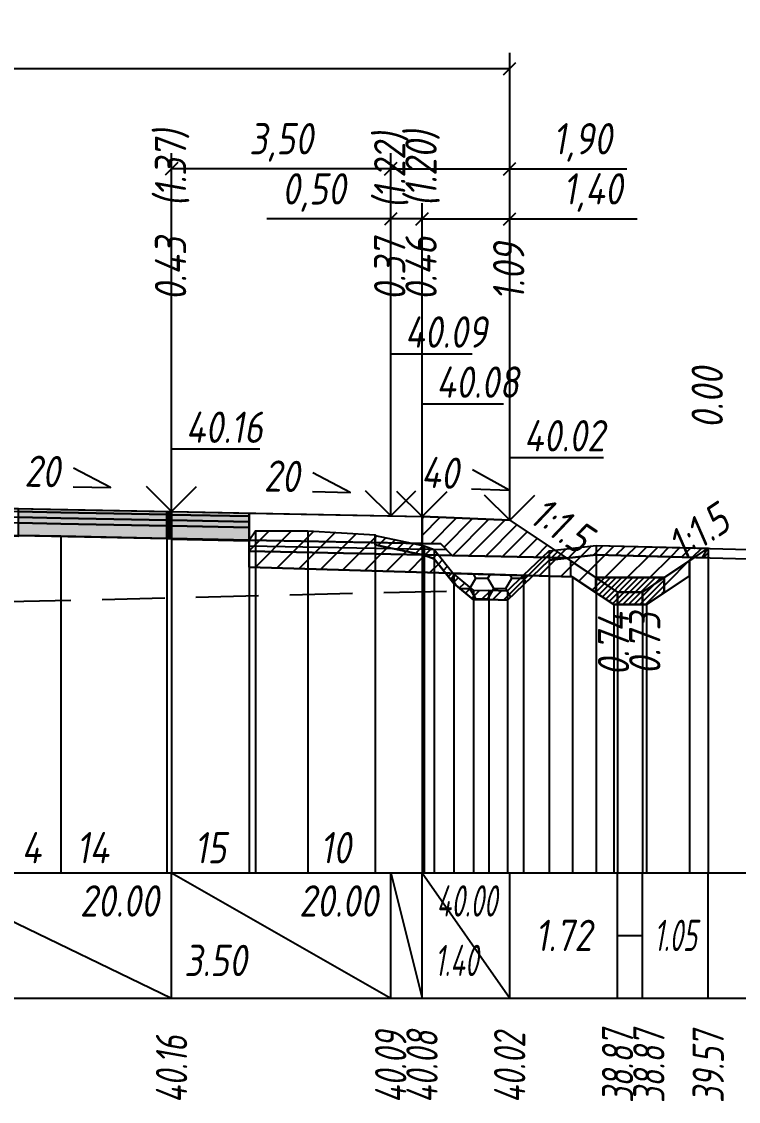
# Model space of a CAD drawing. Extents: x -717 to 1451, y -133302 to 233.
# Drawn here: x 173.7 to 231, y -89622.3 to -89536.1 of the extents above; entities that cross this region are included whole.
import ezdxf
from ezdxf.enums import TextEntityAlignment as Align

# ---------------------------------------------------------------- set-up
doc = ezdxf.new("R2010")
doc.units = 0
doc.linetypes.add('штриховая', pattern=[0.75, 0.5, -0.25])
for name, color, linetype in [('Интерполированный поперечник', 2, 'Continuous'), ('Код_514', 1, 'Continuous'), ('Контур_0', 7, 'Continuous'), ('Контур_2521', 7, 'Continuous'), ('Контур_2564', 7, 'Continuous'), ('Контур_2660', 7, 'Continuous'), ('Контур_2665', 7, 'Continuous'), ('Контур_400', 7, 'Continuous'), ('Контур_508', 7, 'Continuous'), ('Контур_512', 7, 'Continuous'), ('Контур_513', 7, 'Continuous'), ('Контур_818', 7, 'Continuous'), ('Красный поперечник', 1, 'Continuous'), ('Объём_2501', 7, 'Continuous'), ('Объём_2564', 7, 'Continuous'), ('Объём_2650', 7, 'Continuous'), ('Объём_2660', 7, 'Continuous'), ('Объём_2661', 7, 'Continuous'), ('Объём_2662', 7, 'Continuous'), ('Объём_2663', 7, 'Continuous'), ('Объём_2664', 7, 'Continuous'), ('Объём_2665', 7, 'Continuous'), ('Объём_2666', 7, 'Continuous'), ('Объём_2667', 7, 'Continuous'), ('Объём_2668', 7, 'Continuous'), ('Объём_2669', 7, 'Continuous'), ('Объём_2675', 7, 'Continuous'), ('Объём_2753', 7, 'Continuous'), ('Откосы', 7, 'Continuous'), ('Отметки покрытия', 7, 'Continuous'), ('Рабочие отметки', 7, 'Continuous'), ('Рабочие отметки доп.', 7, 'Continuous'), ('Слои выравнивания', 7, 'Continuous'), ('Таблица', 7, 'Continuous'), ('Уклоны проезжей части', 7, 'Continuous'), ('Черный поперечник', 3, 'Continuous')]:
    doc.layers.add(name, color=color, linetype=linetype)
for name, color, linetype, true_color in [('Контур_2540', 2, 'Continuous', 0xffff00), ('Контур_2560', 2, 'Continuous', 0xffff00), ('Контур_2561', 7, 'Continuous', 0xff8040), ('Контур_2562', 3, 'Continuous', 0x00ff00), ('Контур_2563', 7, 'Continuous', 0xff8000), ('Контур_2570', 7, 'Continuous', 0x80ff00), ('Контур_2583', 3, 'Continuous', 0x00ff00), ('Контур_2584', 3, 'Continuous', 0x00ff00), ('Контур_2725', 7, 'Continuous', 0x323232), ('Контур_2736', 4, 'Continuous', 0x00ffff), ('Контур_2737', 4, 'Continuous', 0x00ffff), ('Контур_2738', 4, 'Continuous', 0x00ffff), ('Контур_2739', 4, 'Continuous', 0x00ffff), ('Контур_2741', 4, 'Continuous', 0x00ffff), ('Контур_2742', 4, 'Continuous', 0x00ffff), ('Контур_2743', 4, 'Continuous', 0x00ffff), ('Контур_2744', 7, 'Continuous', 0xa4ffff), ('Контур_2745', 7, 'Continuous', 0xa4ffff), ('Контур_2747', 4, 'Continuous', 0x00ffff), ('Контур_2748', 4, 'Continuous', 0x00ffff), ('Контур_2749', 4, 'Continuous', 0x00ffff), ('Контур_2750', 4, 'Continuous', 0x00ffff), ('Контур_2751', 4, 'Continuous', 0x00ffff), ('Контур_2752', 4, 'Continuous', 0x00ffff), ('Контур_2760', 7, 'Continuous', 0x323232), ('Контур_2761', 7, 'Continuous', 0x323232), ('Контур_2762', 7, 'Continuous', 0x323232), ('Контур_2763', 7, 'Continuous', 0x323232), ('Контур_2764', 7, 'Continuous', 0x323232), ('Контур_402', 7, 'Continuous', 0xff6464), ('Контур_703', 4, 'Continuous', 0x00ffff), ('Контур_705', 4, 'Continuous', 0x00ffff), ('Контур_707', 4, 'Continuous', 0x00ffff), ('Контур_720', 131, 'Continuous', 0xaaffff), ('Объём_2500', 7, 'Continuous', 0xc0c0c0), ('Объём_2520', 7, 'Continuous', 0x80ffff), ('Объём_2540', 2, 'Continuous', 0xffff00), ('Объём_2560', 2, 'Continuous', 0xffff00), ('Объём_2561', 7, 'Continuous', 0xff8040), ('Объём_2562', 3, 'Continuous', 0x00ff00), ('Объём_2563', 7, 'Continuous', 0xff8000), ('Объём_2570', 7, 'Continuous', 0x80ff00), ('Объём_2583', 3, 'Continuous', 0x00ff00), ('Объём_2584', 3, 'Continuous', 0x00ff00), ('Объём_2593', 3, 'Continuous', 0x00ff00), ('Объём_2597', 3, 'Continuous', 0x00ff00), ('Объём_2600', 7, 'Continuous', 0x808000), ('Объём_2620', 2, 'Continuous', 0xffff00), ('Объём_2746', 2, 'Continuous', 0xffff00)]:
    doc.layers.add(name, color=color, linetype=linetype, true_color=true_color)
doc.styles.get("Standard").update_dxf_attribs({"font": 'txt', "height": 2.5})
doc.styles.add('М', font='romand.shx', dxfattribs={"width": 0.8, "oblique": 10, "height": 2.5})
doc.dimstyles.new('ISO-25', dxfattribs={"dimtxt": 2.5, "dimasz": 2.5, "dimexe": 1.25, "dimexo": 0.625, "dimtad": 1, "dimtxsty": 'Standard', "dimcen": 2.5, "dimadec": 0, "dimazin": 0, "dimtfac": 1, "dimtmove": 0, "dimatfit": 3, "dimfxl": 1, "dimarcsym": 0})

# ---------------------------------------------------------------- blocks, each defined once
blk = doc.blocks.new('_Oblique')
at = {"color": 0, "linetype": 'ByBlock', "lineweight": -2}
blk.add_line((-0.5, -0.5), (0.5, 0.5), dxfattribs=at)
blk = doc.blocks.new('*D1755')
at = {"color": 0, "lineweight": -2, "transparency": 16777216}
for p, q in [((205.722, -89575.009), (205.722, -89550.569)), ((212.722, -89575.289), (212.722, -89550.569)), ((205.722, -89551.819), (212.722, -89551.819)), ((212.722, -89551.819), (222.914, -89551.819))]:
    blk.add_line(p, q, dxfattribs=at)
at = {"layer": 'Defpoints', "color": 0, "transparency": 16777216}
for p in [(212.722, -89551.819), (205.722, -89575.634), (212.722, -89575.914)]:
    blk.add_point(p, dxfattribs=at)
at = {"color": 0, "lineweight": -2, "transparency": 16777216, "rotation": 180}
blk.add_blockref('_Oblique', (205.722, -89551.819), dxfattribs=at)
at = {"color": 0, "lineweight": -2, "transparency": 16777216}
blk.add_blockref('_Oblique', (212.722, -89551.819), dxfattribs=at)
at = {"color": 0, "transparency": 16777216, "insert": (219.374, -89549.706), "char_height": 2.5, "width": 8.75, "attachment_point": 5, "style": 'М'}
blk.add_mtext('1,40', dxfattribs=at)
blk = doc.blocks.new('*D1757')
at = {"color": 0, "lineweight": -2, "transparency": 16777216}
for p, q in [((203.222, -89574.959), (203.222, -89550.569)), ((205.722, -89575.009), (205.722, -89550.569)), ((203.222, -89551.819), (193.338, -89551.819)), ((205.722, -89551.819), (203.222, -89551.819))]:
    blk.add_line(p, q, dxfattribs=at)
at = {"layer": 'Defpoints', "color": 0, "transparency": 16777216}
for p in [(205.722, -89551.819), (203.222, -89575.584), (205.722, -89575.634)]:
    blk.add_point(p, dxfattribs=at)
at = {"color": 0, "lineweight": -2, "transparency": 16777216, "rotation": 180}
blk.add_blockref('_Oblique', (203.222, -89551.819), dxfattribs=at)
at = {"color": 0, "lineweight": -2, "transparency": 16777216}
blk.add_blockref('_Oblique', (205.722, -89551.819), dxfattribs=at)
at = {"color": 0, "transparency": 16777216, "insert": (197.099, -89549.706), "char_height": 2.5, "width": 9.16667, "attachment_point": 5, "style": 'М'}
blk.add_mtext('0,50', dxfattribs=at)
blk = doc.blocks.new('*D1759')
at = {"color": 0, "lineweight": -2, "transparency": 16777216}
for p, q in [((185.722, -89574.609), (185.722, -89546.569)), ((203.222, -89574.959), (203.222, -89546.569)), ((203.222, -89547.819), (185.722, -89547.819))]:
    blk.add_line(p, q, dxfattribs=at)
at = {"layer": 'Defpoints', "color": 0, "transparency": 16777216}
for p in [(185.722, -89547.819), (185.722, -89575.234), (203.222, -89575.584)]:
    blk.add_point(p, dxfattribs=at)
at = {"color": 0, "lineweight": -2, "transparency": 16777216, "rotation": 180}
blk.add_blockref('_Oblique', (185.722, -89547.819), dxfattribs=at)
at = {"color": 0, "lineweight": -2, "transparency": 16777216}
blk.add_blockref('_Oblique', (203.222, -89547.819), dxfattribs=at)
at = {"color": 0, "transparency": 16777216, "insert": (194.472, -89545.706), "char_height": 2.5, "width": 9.58333, "attachment_point": 5, "style": 'М'}
blk.add_mtext('3,50', dxfattribs=at)
blk = doc.blocks.new('*D1760')
at = {"color": 0, "lineweight": -2, "transparency": 16777216}
for p, q in [((203.222, -89574.959), (203.222, -89546.569)), ((212.722, -89575.289), (212.722, -89546.569)), ((203.222, -89547.819), (212.722, -89547.819)), ((212.722, -89547.819), (222.081, -89547.819))]:
    blk.add_line(p, q, dxfattribs=at)
at = {"layer": 'Defpoints', "color": 0, "transparency": 16777216}
for p in [(203.222, -89547.819), (203.222, -89575.584), (212.722, -89575.914)]:
    blk.add_point(p, dxfattribs=at)
at = {"color": 0, "lineweight": -2, "transparency": 16777216, "rotation": 180}
blk.add_blockref('_Oblique', (203.222, -89547.819), dxfattribs=at)
at = {"color": 0, "lineweight": -2, "transparency": 16777216}
blk.add_blockref('_Oblique', (212.722, -89547.819), dxfattribs=at)
at = {"color": 0, "transparency": 16777216, "insert": (218.54, -89545.706), "char_height": 2.5, "width": 8.75, "attachment_point": 5, "style": 'М'}
blk.add_mtext('1,90', dxfattribs=at)
blk = doc.blocks.new('*D1762')
at = {"color": 0, "lineweight": -2, "transparency": 16777216}
for p, q in [((117.222, -89575.289), (117.222, -89538.569)), ((212.722, -89575.289), (212.722, -89538.569)), ((117.222, -89539.819), (212.722, -89539.819))]:
    blk.add_line(p, q, dxfattribs=at)
at = {"layer": 'Defpoints', "color": 0, "transparency": 16777216}
for p in [(212.722, -89539.819), (117.222, -89575.914), (212.722, -89575.914)]:
    blk.add_point(p, dxfattribs=at)
at = {"color": 0, "lineweight": -2, "transparency": 16777216, "rotation": 180}
blk.add_blockref('_Oblique', (117.222, -89539.819), dxfattribs=at)
at = {"color": 0, "lineweight": -2, "transparency": 16777216}
blk.add_blockref('_Oblique', (212.722, -89539.819), dxfattribs=at)
at = {"color": 0, "transparency": 16777216, "insert": (164.972, -89537.706), "char_height": 2.5, "width": 10.41667, "attachment_point": 5, "style": 'М'}
blk.add_mtext('19,10', dxfattribs=at)

msp = doc.modelspace()

# ---------------------------------------------------------------- hatches: boundary and pattern name
at = {"layer": 'Объём_2563'}
h = msp.add_hatch(dxfattribs=at)
h.set_pattern_fill('ANSI31', color=256, scale=0.3)
h.paths.add_polyline_path([(208.14, -89578.67), (207.222, -89577.752), (205.722, -89577.722), (205.722, -89575.572), (212.722, -89575.852), (217.222, -89578.852)])
at = {"layer": 'Объём_2570'}
h = msp.add_hatch(dxfattribs=at)
h.set_pattern_fill('ANSI31', color=256, scale=0.2)
h.paths.add_polyline_path([(228.575, -89578.857), (219.642, -89578.622), (215.868, -89579.061), (213.817, -89581.012), (212.541, -89582.251), (211.066, -89582.189), (209.826, -89582.213), (208.259, -89580.922), (206.706, -89578.953), (205.882, -89578.65), (201.975, -89577.84), (201.973, -89577.776), (201.975, -89577.09), (205.882, -89577.9), (206.706, -89578.203), (208.259, -89580.172), (209.826, -89581.463), (211.066, -89581.439), (212.541, -89581.501), (213.817, -89580.262), (215.868, -89578.311), (219.642, -89577.872), (228.575, -89578.107)])
at = {"layer": 'Объём_2600'}
h = msp.add_hatch(dxfattribs=at)
h.set_pattern_fill('ANSI31', color=6, scale=0.4)
h.paths.add_polyline_path([(207.599, -89580.086), (191.925, -89579.616), (191.925, -89577.463), (192.425, -89576.713), (196.617, -89576.719), (201.973, -89577.026), (201.975, -89577.84), (205.882, -89578.65), (206.706, -89578.953)])
h = msp.add_hatch(dxfattribs=at)
h.set_pattern_fill('HONEY', color=5, scale=0.3)
h.paths.add_polyline_path([(227.492, -89578.829), (228.575, -89578.107), (228.575, -89578.857)])
h = msp.add_hatch(dxfattribs=at)
h.set_pattern_fill('ANSI31', color=6, scale=0.4)
h.paths.add_polyline_path([(217.726, -89580.39), (214.571, -89580.295), (215.868, -89579.061), (219.642, -89578.622), (227.492, -89578.829), (227.09, -89579.097), (227.09, -89580.299), (225.066, -89581.648), (225.066, -89580.446), (219.613, -89580.446), (219.613, -89581.648)])
h = msp.add_hatch(dxfattribs=at)
h.set_pattern_fill('HONEY', color=5, scale=0.3)
h.paths.add_polyline_path([(211.066, -89582.189), (209.826, -89582.213), (208.259, -89580.922), (207.599, -89580.086), (214.571, -89580.295), (213.817, -89581.012), (212.541, -89582.251)])
at = {"layer": 'Объём_2620'}
h = msp.add_hatch(dxfattribs=at)
h.set_pattern_fill('ANSI31', color=2, scale=0.1)
h.paths.add_polyline_path([(219.613, -89580.446), (225.066, -89580.446), (225.066, -89581.648), (223.643, -89582.597), (221.037, -89582.597), (219.613, -89581.648)])
at = {"layer": 'Слои выравнивания'}
for color, points in [(2, [(173.504, -89574.928), (176.872, -89574.995), (185.357, -89575.165), (185.357, -89575.415), (176.872, -89575.245), (173.504, -89575.178)]), (3, [(173.504, -89575.178), (176.872, -89575.245), (185.357, -89575.415), (185.357, -89575.865), (176.872, -89575.695), (173.504, -89575.628)]), (4, [(173.504, -89575.628), (176.872, -89575.695), (185.357, -89575.865), (185.357, -89576.315), (176.872, -89576.145), (173.504, -89576.078)]), (2, [(185.357, -89575.165), (185.722, -89575.172), (185.722, -89575.422), (185.357, -89575.415)]), (3, [(185.357, -89575.415), (185.722, -89575.422), (185.722, -89575.872), (185.357, -89575.865)]), (2, [(185.722, -89575.172), (191.925, -89575.296), (191.925, -89575.546), (185.722, -89575.422)]), (3, [(185.722, -89575.422), (191.925, -89575.546), (191.925, -89575.996), (185.722, -89575.872)]), (5, [(173.504, -89576.078), (176.872, -89576.145), (185.357, -89576.315), (185.357, -89577.315), (176.872, -89577.145), (173.504, -89577.078)]), (4, [(185.357, -89575.865), (185.722, -89575.872), (185.722, -89576.322), (185.357, -89576.315)]), (5, [(185.357, -89576.315), (185.722, -89576.322), (185.722, -89577.323), (185.357, -89577.315)]), (4, [(185.722, -89575.872), (191.925, -89575.996), (191.925, -89576.446), (185.722, -89576.322)]), (5, [(185.722, -89576.322), (191.925, -89576.446), (191.925, -89577.446), (185.722, -89577.322)]), (7, [(185.722, -89577.322), (191.925, -89577.446), (191.925, -89577.496), (185.722, -89577.372)])]:
    msp.add_hatch(color=color, dxfattribs=at).paths.add_polyline_path(points)

# ---------------------------------------------------------------- linework, layer by layer
at = {"layer": 'Интерполированный поперечник', "linetype": 'штриховая', "ltscale": 10, "flags": 128}
msp.add_lwpolyline([(97.699, -89584.177), (209.826, -89581.463)], dxfattribs=at)
at = {"layer": 'Код_514'}
for p, q in [((164.972, -89604), (185.722, -89614)), ((185.722, -89614), (185.722, -89604)), ((185.722, -89604), (203.222, -89614)), ((203.222, -89614), (203.222, -89604)), ((203.222, -89604), (205.722, -89614)), ((205.722, -89614), (205.722, -89604)), ((205.722, -89604), (212.722, -89614)), ((212.722, -89614), (212.722, -89604)), ((221.34, -89614), (221.34, -89604)), ((223.34, -89614), (223.34, -89604)), ((228.575, -89614), (228.575, -89604)), ((221.34, -89609), (223.34, -89609))]:
    msp.add_line(p, q, dxfattribs=at)
at = {"layer": 'Контур_0', "flags": 128}
for points in [[(191.925, -89575.296), (205.722, -89575.572), (205.722, -89577.722), (191.925, -89577.446), (191.925, -89575.296), (191.925, -89575.296)], [(212.722, -89575.852), (216.33, -89578.257), (216.33, -89578.257), (216.33, -89578.257), (216.33, -89578.257), (216.33, -89578.257), (216.33, -89578.257), (216.33, -89578.257), (216.33, -89578.257), (216.33, -89578.257), (216.33, -89578.257), (216.33, -89578.257), (216.33, -89578.257), (216.33, -89578.257), (216.33, -89578.257), (221.34, -89581.597)], [(212.722, -89575.852), (216.33, -89578.257), (216.33, -89578.257), (216.33, -89578.257), (216.33, -89578.257), (216.33, -89578.257), (216.33, -89578.257), (216.33, -89578.257), (216.33, -89578.257), (216.33, -89578.257), (216.33, -89578.257), (216.33, -89578.257), (216.33, -89578.257), (216.33, -89578.257), (216.33, -89578.257), (221.34, -89581.597), (223.34, -89581.597), (228.575, -89578.107), (228.575, -89578.107), (228.575, -89578.107), (228.575, -89578.107), (228.575, -89578.107), (228.575, -89578.107), (228.575, -89578.107), (228.575, -89578.107), (228.575, -89578.107), (228.575, -89578.107), (228.575, -89578.107), (228.575, -89578.107), (228.575, -89578.107)], [(205.722, -89578.622), (191.925, -89578.346), (191.925, -89577.446), (207.222, -89577.752), (208.14, -89578.67), (205.722, -89578.622), (205.722, -89578.622)], [(205.722, -89577.722), (207.222, -89577.752), (208.14, -89578.67), (217.222, -89578.852)]]:
    msp.add_lwpolyline(points, dxfattribs=at)
at = {"layer": 'Контур_2521', "color": 250, "flags": 128}
msp.add_lwpolyline([(191.925, -89577.896), (207.681, -89578.211)], dxfattribs=at)
at = {"layer": 'Контур_2540', "flags": 128}
msp.add_lwpolyline([(203.222, -89578.572), (217.222, -89578.852), (217.59, -89579.097), (217.59, -89580.299), (217.726, -89580.39), (191.925, -89579.616), (191.925, -89578.346), (203.222, -89578.572), (203.222, -89578.572)], dxfattribs=at)
at = {"layer": 'Контур_2560', "flags": 128}
msp.add_lwpolyline([(205.722, -89575.572), (212.722, -89575.852), (212.722, -89575.852), (212.722, -89575.852)], dxfattribs=at)
at = {"layer": 'Контур_2561', "flags": 128}
msp.add_lwpolyline([(205.722, -89575.572), (205.722, -89575.572), (212.722, -89575.852), (212.722, -89575.852), (205.722, -89575.572)], dxfattribs=at)
at = {"layer": 'Контур_2562', "flags": 128}
msp.add_lwpolyline([(212.722, -89575.852), (212.722, -89575.852), (212.722, -89575.852), (212.722, -89575.852), (212.722, -89575.852)], dxfattribs=at)
at = {"layer": 'Контур_2563', "flags": 128}
msp.add_lwpolyline([(208.14, -89578.67), (207.222, -89577.752), (205.722, -89577.722), (205.722, -89575.572), (212.722, -89575.852), (217.222, -89578.852), (208.14, -89578.67), (208.14, -89578.67)], dxfattribs=at)
at = {"layer": 'Контур_2564', "flags": 128}
msp.add_lwpolyline([(205.722, -89575.572), (212.722, -89575.852)], dxfattribs=at)
at = {"layer": 'Контур_2570', "flags": 128}
msp.add_lwpolyline([(164.972, -89576.961), (176.872, -89577.124), (191.925, -89577.463), (192.425, -89576.713), (196.617, -89576.719), (201.973, -89577.026), (201.973, -89577.776), (201.975, -89577.84), (205.882, -89578.65), (206.706, -89578.953), (208.259, -89580.922), (209.826, -89582.213), (211.066, -89582.189), (212.541, -89582.251), (213.817, -89581.012), (215.868, -89579.061), (219.642, -89578.622), (233.796, -89578.995)], dxfattribs=at)
at = {"layer": 'Контур_2583', "flags": 128}
for points in [[(221.34, -89581.597), (217.59, -89579.097), (217.59, -89580.299), (221.037, -89582.597), (221.34, -89582.597), (221.34, -89581.597)], [(227.09, -89580.299), (227.09, -89579.097), (223.34, -89581.597), (223.34, -89582.597), (223.643, -89582.597), (227.09, -89580.299)]]:
    msp.add_lwpolyline(points, dxfattribs=at)
at = {"layer": 'Контур_2584', "flags": 128}
msp.add_lwpolyline([(221.34, -89581.597), (221.34, -89582.597), (223.34, -89582.597), (223.34, -89581.597), (221.34, -89581.597)], dxfattribs=at)
at = {"layer": 'Контур_2660', "flags": 128}
msp.add_lwpolyline([(191.925, -89579.616), (217.726, -89580.39)], dxfattribs=at)
at = {"layer": 'Контур_2665', "flags": 128}
msp.add_lwpolyline([(212.722, -89575.852), (212.722, -89575.852)], dxfattribs=at)
at = {"layer": 'Контур_2725', "flags": 128}
msp.add_lwpolyline([(133.424, -89577.588), (144.222, -89577.372), (151.643, -89577.224), (163.412, -89576.988), (164.847, -89576.959), (164.972, -89576.961), (165.634, -89576.97), (173.504, -89577.128), (173.504, -89577.078), (176.872, -89577.145), (185.357, -89577.315), (185.722, -89577.323), (185.722, -89577.372), (191.925, -89577.496)], dxfattribs=at)
at = {"layer": 'Контур_2736', "flags": 128}
for points in [[(212.722, -89575.852), (216.33, -89578.257)], [(216.33, -89578.257), (221.34, -89581.597)]]:
    msp.add_lwpolyline(points, dxfattribs=at)
at = {"layer": 'Контур_2737', "flags": 128}
msp.add_lwpolyline([(216.33, -89578.257), (216.33, -89578.257)], dxfattribs=at)
at = {"layer": 'Контур_2738', "flags": 128}
msp.add_lwpolyline([(216.33, -89578.257), (216.33, -89578.257)], dxfattribs=at)
at = {"layer": 'Контур_2739', "flags": 128}
msp.add_lwpolyline([(216.33, -89578.257), (216.33, -89578.257)], dxfattribs=at)
at = {"layer": 'Контур_2741', "flags": 128}
msp.add_lwpolyline([(228.575, -89578.107), (228.575, -89578.107)], dxfattribs=at)
at = {"layer": 'Контур_2742', "flags": 128}
msp.add_lwpolyline([(228.575, -89578.107), (228.575, -89578.107)], dxfattribs=at)
at = {"layer": 'Контур_2743', "flags": 128}
msp.add_lwpolyline([(228.575, -89578.107), (228.575, -89578.107)], dxfattribs=at)
at = {"layer": 'Контур_2744', "flags": 128}
msp.add_lwpolyline([(228.575, -89578.107), (228.575, -89578.107)], dxfattribs=at)
msp.add_lwpolyline([(228.575, -89578.107), (228.575, -89578.107)], dxfattribs=at)
msp.add_lwpolyline([(228.575, -89578.107), (228.575, -89578.107)], dxfattribs=at)
msp.add_lwpolyline([(228.575, -89578.107), (228.575, -89578.107)], dxfattribs=at)
msp.add_lwpolyline([(228.575, -89578.107), (228.575, -89578.107)], dxfattribs=at)
msp.add_lwpolyline([(228.575, -89578.107), (228.575, -89578.107)], dxfattribs=at)
at = {"layer": 'Контур_2745', "flags": 128}
msp.add_lwpolyline([(216.33, -89578.257), (216.33, -89578.257)], dxfattribs=at)
msp.add_lwpolyline([(216.33, -89578.257), (216.33, -89578.257)], dxfattribs=at)
msp.add_lwpolyline([(216.33, -89578.257), (216.33, -89578.257)], dxfattribs=at)
msp.add_lwpolyline([(216.33, -89578.257), (216.33, -89578.257)], dxfattribs=at)
msp.add_lwpolyline([(216.33, -89578.257), (216.33, -89578.257)], dxfattribs=at)
msp.add_lwpolyline([(216.33, -89578.257), (216.33, -89578.257)], dxfattribs=at)
at = {"layer": 'Контур_2747', "flags": 128}
msp.add_lwpolyline([(216.33, -89578.257), (216.33, -89578.257)], dxfattribs=at)
at = {"layer": 'Контур_2748', "flags": 128}
msp.add_lwpolyline([(216.33, -89578.257), (216.33, -89578.257)], dxfattribs=at)
at = {"layer": 'Контур_2749', "flags": 128}
msp.add_lwpolyline([(216.33, -89578.257), (216.33, -89578.257)], dxfattribs=at)
at = {"layer": 'Контур_2750', "flags": 128}
msp.add_lwpolyline([(228.575, -89578.107), (228.575, -89578.107)], dxfattribs=at)
at = {"layer": 'Контур_2751', "flags": 128}
msp.add_lwpolyline([(228.575, -89578.107), (228.575, -89578.107)], dxfattribs=at)
at = {"layer": 'Контур_2752', "flags": 128}
msp.add_lwpolyline([(228.575, -89578.107), (228.575, -89578.107)], dxfattribs=at)
at = {"layer": 'Контур_2760', "flags": 128}
msp.add_lwpolyline([(133.424, -89575.388), (144.222, -89575.172), (151.643, -89575.024), (163.412, -89574.788), (164.847, -89574.759), (164.972, -89574.757), (165.634, -89574.77), (173.504, -89574.928), (176.872, -89574.995), (185.357, -89575.165), (185.722, -89575.172), (191.925, -89575.296)], dxfattribs=at)
at = {"layer": 'Контур_2761', "flags": 128}
msp.add_lwpolyline([(133.424, -89575.638), (144.222, -89575.422), (151.643, -89575.274), (163.412, -89575.038), (164.847, -89575.009), (164.972, -89575.007), (165.634, -89575.02), (173.504, -89575.178), (176.872, -89575.245), (185.357, -89575.415), (185.722, -89575.422), (191.925, -89575.546)], dxfattribs=at)
at = {"layer": 'Контур_2762', "flags": 128}
msp.add_lwpolyline([(133.424, -89576.088), (144.222, -89575.872), (151.643, -89575.724), (163.412, -89575.488), (164.847, -89575.459), (164.972, -89575.457), (165.634, -89575.47), (173.504, -89575.628), (176.872, -89575.695), (185.357, -89575.865), (185.722, -89575.872), (191.925, -89575.996)], dxfattribs=at)
at = {"layer": 'Контур_2763', "flags": 128}
msp.add_lwpolyline([(133.424, -89576.538), (144.222, -89576.322), (151.643, -89576.174), (163.412, -89575.938), (164.847, -89575.909), (164.972, -89575.907), (165.634, -89575.92), (173.504, -89576.078), (176.872, -89576.145), (185.357, -89576.315), (185.722, -89576.322), (191.925, -89576.446)], dxfattribs=at)
at = {"layer": 'Контур_2764', "flags": 128}
msp.add_lwpolyline([(185.722, -89577.322), (191.925, -89577.446)], dxfattribs=at)
at = {"layer": 'Контур_400', "flags": 128}
msp.add_lwpolyline([(164.972, -89574.757), (185.722, -89575.172), (203.222, -89575.522), (203.222, -89575.522), (203.222, -89575.522), (203.222, -89575.522), (203.222, -89575.522), (203.222, -89575.522), (205.722, -89575.572)], dxfattribs=at)
at = {"layer": 'Контур_402', "flags": 128}
msp.add_lwpolyline([(110.331, -89580.446), (133.424, -89579.753), (133.424, -89577.588), (164.847, -89576.959), (164.972, -89576.961), (165.634, -89576.97), (173.504, -89577.128), (173.504, -89577.078), (185.357, -89577.315), (185.722, -89577.323), (185.722, -89577.372), (191.925, -89577.496), (191.925, -89579.616), (217.726, -89580.39)], dxfattribs=at)
at = {"layer": 'Контур_508', "flags": 128}
msp.add_lwpolyline([(105, -89584), (110.331, -89580.446), (133.424, -89579.753), (133.424, -89577.588), (164.847, -89576.959), (164.972, -89576.961), (165.634, -89576.97), (173.504, -89577.128), (173.504, -89577.078), (185.357, -89577.315), (185.722, -89577.323), (185.722, -89577.372), (191.925, -89577.496), (191.925, -89579.616), (217.726, -89580.39), (221.037, -89582.597), (221.34, -89582.597), (223.34, -89582.597), (223.643, -89582.597), (227.09, -89580.299), (227.09, -89579.097), (228.575, -89578.107)], dxfattribs=at)
at = {"layer": 'Контур_512', "flags": 128}
msp.add_lwpolyline([(191.925, -89579.616), (217.726, -89580.39), (221.037, -89582.597), (221.34, -89582.597), (223.34, -89582.597), (223.643, -89582.597), (227.09, -89580.299), (227.09, -89579.097), (228.575, -89578.107)], dxfattribs=at)
at = {"layer": 'Контур_513', "flags": 128}
msp.add_lwpolyline([(105, -89584), (110.331, -89580.446), (133.424, -89579.753), (133.424, -89577.588), (164.847, -89576.959), (164.972, -89576.961), (165.634, -89576.97), (173.504, -89577.128), (173.504, -89577.078), (185.357, -89577.315), (185.722, -89577.323), (185.722, -89577.372), (191.925, -89577.496), (191.925, -89579.616), (217.726, -89580.39), (221.037, -89582.597), (221.34, -89582.597), (223.34, -89582.597), (223.643, -89582.597), (227.09, -89580.299), (227.09, -89579.097), (228.575, -89578.107)], dxfattribs=at)
at = {"layer": 'Контур_703', "flags": 128}
msp.add_lwpolyline([(212.722, -89575.852), (216.33, -89578.257)], dxfattribs=at)
at = {"layer": 'Контур_705', "flags": 128}
msp.add_lwpolyline([(216.33, -89578.257), (216.33, -89578.257)], dxfattribs=at)
at = {"layer": 'Контур_707', "flags": 128}
msp.add_lwpolyline([(223.34, -89581.597), (228.575, -89578.107)], dxfattribs=at)
at = {"layer": 'Контур_720', "flags": 128}
msp.add_lwpolyline([(221.34, -89581.597), (223.34, -89581.597)], dxfattribs=at)
at = {"layer": 'Контур_818', "flags": 128}
msp.add_lwpolyline([(164.972, -89576.961), (176.872, -89577.124), (191.925, -89577.463), (192.425, -89576.713), (196.617, -89576.719), (201.973, -89577.026), (201.973, -89577.776), (201.975, -89577.84), (205.882, -89578.65), (206.706, -89578.953), (208.259, -89580.922), (209.826, -89582.213), (211.066, -89582.189), (212.541, -89582.251), (213.817, -89581.012), (215.868, -89579.061), (219.642, -89578.622), (228.575, -89578.857)], dxfattribs=at)
at = {"layer": 'Красный поперечник'}
for p, q in [((164.972, -89574.757), (185.722, -89575.172)), ((185.722, -89575.172), (203.222, -89575.522)), ((203.222, -89575.522), (205.722, -89575.572)), ((205.722, -89575.572), (212.722, -89575.852)), ((212.722, -89575.852), (221.34, -89581.597)), ((223.34, -89581.597), (228.575, -89578.107)), ((228.575, -89578.107), (228.575, -89604)), ((191.925, -89579.616), (191.925, -89604)), ((227.09, -89579.097), (227.09, -89604)), ((217.726, -89580.39), (217.726, -89604)), ((227.09, -89580.299), (227.09, -89604)), ((221.34, -89581.597), (223.34, -89581.597)), ((221.037, -89582.597), (221.037, -89604)), ((221.34, -89582.597), (221.34, -89604)), ((223.34, -89582.597), (223.34, -89604)), ((223.643, -89582.597), (223.643, -89604))]:
    msp.add_line(p, q, dxfattribs=at)
at = {"layer": 'Объём_2500', "flags": 128}
msp.add_lwpolyline([(191.925, -89575.296), (205.722, -89575.572), (205.722, -89577.722), (191.925, -89577.446), (191.925, -89575.296), (191.925, -89575.296)], dxfattribs=at)
at = {"layer": 'Объём_2501', "flags": 128}
msp.add_lwpolyline([(164.972, -89574.757), (185.722, -89575.172), (203.222, -89575.522), (203.222, -89575.522), (203.222, -89575.522), (203.222, -89575.522), (203.222, -89575.522), (203.222, -89575.522), (205.722, -89575.572)], dxfattribs=at)
at = {"layer": 'Объём_2520', "color": 250, "flags": 128}
msp.add_lwpolyline([(205.722, -89578.622), (191.925, -89578.346), (191.925, -89577.446), (207.222, -89577.752), (208.14, -89578.67), (205.722, -89578.622), (205.722, -89578.622)], dxfattribs=at)
at = {"layer": 'Объём_2540', "flags": 128}
msp.add_lwpolyline([(203.222, -89578.572), (217.222, -89578.852), (217.59, -89579.097), (217.59, -89580.299), (217.726, -89580.39), (191.925, -89579.616), (191.925, -89578.346), (203.222, -89578.572), (203.222, -89578.572)], dxfattribs=at)
at = {"layer": 'Объём_2560', "flags": 128}
msp.add_lwpolyline([(205.722, -89575.572), (212.722, -89575.852), (212.722, -89575.852), (212.722, -89575.852)], dxfattribs=at)
at = {"layer": 'Объём_2561', "flags": 128}
msp.add_lwpolyline([(205.722, -89575.572), (205.722, -89575.572), (212.722, -89575.852), (212.722, -89575.852), (205.722, -89575.572)], dxfattribs=at)
at = {"layer": 'Объём_2562', "flags": 128}
msp.add_lwpolyline([(212.722, -89575.852), (212.722, -89575.852), (212.722, -89575.852), (212.722, -89575.852), (212.722, -89575.852)], dxfattribs=at)
at = {"layer": 'Объём_2563', "color": 250, "flags": 128}
msp.add_lwpolyline([(208.14, -89578.67), (207.222, -89577.752), (205.722, -89577.722), (205.722, -89575.572), (212.722, -89575.852), (217.222, -89578.852), (208.14, -89578.67), (208.14, -89578.67)], dxfattribs=at)
at = {"layer": 'Объём_2564', "flags": 128}
msp.add_lwpolyline([(205.722, -89575.572), (212.722, -89575.852)], dxfattribs=at)
at = {"layer": 'Объём_2570', "flags": 128}
msp.add_lwpolyline([(228.575, -89578.857), (219.642, -89578.622), (215.868, -89579.061), (213.817, -89581.012), (212.541, -89582.251), (211.066, -89582.189), (209.826, -89582.213), (208.259, -89580.922), (206.706, -89578.953), (205.882, -89578.65), (201.975, -89577.84), (201.973, -89577.776), (201.975, -89577.09), (205.882, -89577.9), (206.706, -89578.203), (208.259, -89580.172), (209.826, -89581.463), (211.066, -89581.439), (212.541, -89581.501), (213.817, -89580.262), (215.868, -89578.311), (219.642, -89577.872), (228.575, -89578.107), (228.575, -89578.857), (228.575, -89578.857)], dxfattribs=at)
at = {"layer": 'Объём_2583', "flags": 128}
for points in [[(221.34, -89581.597), (217.59, -89579.097), (217.59, -89580.299), (221.037, -89582.597), (221.34, -89582.597), (221.34, -89581.597)], [(227.09, -89580.299), (227.09, -89579.097), (223.34, -89581.597), (223.34, -89582.597), (223.643, -89582.597), (227.09, -89580.299)]]:
    msp.add_lwpolyline(points, dxfattribs=at)
at = {"layer": 'Объём_2584', "flags": 128}
msp.add_lwpolyline([(221.34, -89581.597), (221.34, -89582.597), (223.34, -89582.597), (223.34, -89581.597), (221.34, -89581.597)], dxfattribs=at)
at = {"layer": 'Объём_2593', "flags": 128}
for points in [[(217.59, -89579.097), (221.34, -89581.597)], [(223.34, -89581.597), (227.09, -89579.097)]]:
    msp.add_lwpolyline(points, dxfattribs=at)
at = {"layer": 'Объём_2597', "flags": 128}
msp.add_lwpolyline([(221.34, -89581.597), (223.34, -89581.597)], dxfattribs=at)
at = {"layer": 'Объём_2600', "color": 5, "flags": 128}
for points in [[(227.492, -89578.829), (228.575, -89578.107), (228.575, -89578.857), (227.492, -89578.829), (227.492, -89578.829)], [(211.066, -89582.189), (209.826, -89582.213), (208.259, -89580.922), (207.599, -89580.086), (214.571, -89580.295), (213.817, -89581.012), (212.541, -89582.251), (211.066, -89582.189), (211.066, -89582.189)]]:
    msp.add_lwpolyline(points, dxfattribs=at)
at = {"layer": 'Объём_2620', "flags": 128}
msp.add_lwpolyline([(219.613, -89580.446), (225.066, -89580.446), (225.066, -89581.648), (223.643, -89582.597), (221.037, -89582.597), (219.613, -89581.648), (219.613, -89580.446), (219.613, -89580.446)], dxfattribs=at)
at = {"layer": 'Объём_2650', "color": 6, "flags": 128}
for points in [[(207.599, -89580.086), (191.925, -89579.616), (191.925, -89577.463), (192.425, -89576.713), (196.617, -89576.719), (201.973, -89577.026), (201.975, -89577.84), (205.882, -89578.65), (206.706, -89578.953), (207.599, -89580.086), (207.599, -89580.086)], [(217.726, -89580.39), (214.571, -89580.295), (215.868, -89579.061), (219.642, -89578.622), (227.492, -89578.829), (227.09, -89579.097), (227.09, -89580.299), (225.066, -89581.648), (225.066, -89580.446), (219.613, -89580.446), (219.613, -89581.648), (217.726, -89580.39), (217.726, -89580.39)]]:
    msp.add_lwpolyline(points, dxfattribs=at)
at = {"layer": 'Объём_2660', "flags": 128}
msp.add_lwpolyline([(191.925, -89579.616), (217.726, -89580.39)], dxfattribs=at)
at = {"layer": 'Объём_2661', "flags": 128}
msp.add_lwpolyline([(212.722, -89575.852), (216.33, -89578.257), (219.613, -89580.446)], dxfattribs=at)
at = {"layer": 'Объём_2662', "flags": 128}
msp.add_lwpolyline([(225.066, -89580.446), (228.575, -89578.107)], dxfattribs=at)
at = {"layer": 'Объём_2663', "flags": 128}
for points in [[(219.613, -89580.446), (221.34, -89581.597)], [(223.34, -89581.597), (225.066, -89580.446)]]:
    msp.add_lwpolyline(points, dxfattribs=at)
at = {"layer": 'Объём_2664', "flags": 128}
msp.add_lwpolyline([(221.34, -89581.597), (223.34, -89581.597)], dxfattribs=at)
at = {"layer": 'Объём_2665', "flags": 128}
msp.add_lwpolyline([(212.722, -89575.852), (212.722, -89575.852)], dxfattribs=at)
at = {"layer": 'Объём_2666', "flags": 128}
for points in [[(212.722, -89575.852), (216.33, -89578.257)], [(216.33, -89578.257), (219.613, -89580.446)]]:
    msp.add_lwpolyline(points, dxfattribs=at)
at = {"layer": 'Объём_2667', "flags": 128}
for points in [[(228.575, -89578.107), (228.575, -89578.107)], [(216.33, -89578.257), (216.33, -89578.257)]]:
    msp.add_lwpolyline(points, dxfattribs=at)
at = {"layer": 'Объём_2668', "flags": 128}
for points in [[(228.575, -89578.107), (228.575, -89578.107)], [(216.33, -89578.257), (216.33, -89578.257)]]:
    msp.add_lwpolyline(points, dxfattribs=at)
at = {"layer": 'Объём_2669', "flags": 128}
for points in [[(228.575, -89578.107), (228.575, -89578.107)], [(216.33, -89578.257), (216.33, -89578.257)]]:
    msp.add_lwpolyline(points, dxfattribs=at)
at = {"layer": 'Объём_2675', "flags": 128}
for points in [[(228.575, -89578.107), (228.575, -89578.107)], [(228.575, -89578.107), (228.575, -89578.107)], [(228.575, -89578.107), (228.575, -89578.107)], [(228.575, -89578.107), (228.575, -89578.107)], [(228.575, -89578.107), (228.575, -89578.107)], [(228.575, -89578.107), (228.575, -89578.107)], [(216.33, -89578.257), (216.33, -89578.257)], [(216.33, -89578.257), (216.33, -89578.257)], [(216.33, -89578.257), (216.33, -89578.257)], [(216.33, -89578.257), (216.33, -89578.257)], [(216.33, -89578.257), (216.33, -89578.257)], [(216.33, -89578.257), (216.33, -89578.257)]]:
    msp.add_lwpolyline(points, dxfattribs=at)
at = {"layer": 'Объём_2746', "flags": 128}
for points in [[(201.973, -89577.776), (201.975, -89577.84), (205.882, -89578.65), (206.706, -89578.953), (207.599, -89580.086), (191.925, -89579.616), (191.925, -89577.463), (192.425, -89576.713), (196.617, -89576.719), (201.973, -89577.026), (201.973, -89577.776), (201.973, -89577.776)], [(215.868, -89579.061), (217.288, -89578.896), (221.34, -89581.597), (223.34, -89581.597), (227.09, -89579.097), (227.09, -89580.299), (223.643, -89582.597), (221.037, -89582.597), (217.726, -89580.39), (214.571, -89580.295), (215.868, -89579.061), (215.868, -89579.061)]]:
    msp.add_lwpolyline(points, dxfattribs=at)
at = {"layer": 'Объём_2753', "flags": 128}
msp.add_lwpolyline([(191.925, -89575.296), (191.925, -89575.296)], dxfattribs=at)
at = {"layer": 'Откосы', "color": 1, "flags": 128}
for points in [[(177.86, -89573.198), (180.86, -89573.258), (177.89, -89571.698)], [(196.985, -89573.58), (199.985, -89573.64), (197.015, -89572.08)], [(209.687, -89573.351), (212.685, -89573.471), (209.747, -89571.852)]]:
    msp.add_lwpolyline(points, dxfattribs=at)
at = {"layer": 'Отметки покрытия', "color": 1}
for p, q in [((203.222, -89575.522), (203.222, -89562.572)), ((203.222, -89562.572), (209.722, -89562.572)), ((205.722, -89575.572), (205.722, -89566.572)), ((205.722, -89566.572), (212.222, -89566.572)), ((185.722, -89575.172), (185.722, -89570.172)), ((185.722, -89570.172), (192.772, -89570.172)), ((212.722, -89575.852), (212.722, -89570.852)), ((212.722, -89570.852), (220.222, -89570.852)), ((185.722, -89575.172), (183.722, -89573.172)), ((185.722, -89575.172), (187.722, -89573.172)), ((203.222, -89575.522), (201.222, -89573.522)), ((203.222, -89575.522), (205.222, -89573.522)), ((205.722, -89575.572), (203.722, -89573.572)), ((205.722, -89575.572), (207.722, -89573.572)), ((212.722, -89575.852), (210.722, -89573.852)), ((212.722, -89575.852), (214.722, -89573.852))]:
    msp.add_line(p, q, dxfattribs=at)
at = {"layer": 'Слои выравнивания'}
for p, q in [((185.357, -89575.165), (185.357, -89604)), ((185.722, -89575.172), (185.722, -89604)), ((191.925, -89575.296), (191.925, -89604)), ((205.722, -89575.572), (205.722, -89604))]:
    msp.add_line(p, q, dxfattribs=at)
at = {"layer": 'Слои выравнивания', "color": 2, "flags": 128}
for points in [[(173.504, -89574.928), (176.872, -89574.995), (185.357, -89575.165), (185.357, -89575.415), (176.872, -89575.245), (173.504, -89575.178)], [(185.357, -89575.165), (185.722, -89575.172), (185.722, -89575.422), (185.357, -89575.415)], [(185.722, -89575.172), (191.925, -89575.296), (191.925, -89575.546), (185.722, -89575.422)]]:
    msp.add_lwpolyline(points, close=True, dxfattribs=at)
at = {"layer": 'Слои выравнивания', "color": 3, "flags": 128}
for points in [[(173.504, -89575.178), (176.872, -89575.245), (185.357, -89575.415), (185.357, -89575.865), (176.872, -89575.695), (173.504, -89575.628)], [(185.357, -89575.415), (185.722, -89575.422), (185.722, -89575.872), (185.357, -89575.865)], [(185.722, -89575.422), (191.925, -89575.546), (191.925, -89575.996), (185.722, -89575.872)]]:
    msp.add_lwpolyline(points, close=True, dxfattribs=at)
at = {"layer": 'Слои выравнивания', "color": 4, "flags": 128}
for points in [[(173.504, -89575.628), (176.872, -89575.695), (185.357, -89575.865), (185.357, -89576.315), (176.872, -89576.145), (173.504, -89576.078)], [(185.357, -89575.865), (185.722, -89575.872), (185.722, -89576.322), (185.357, -89576.315)], [(185.722, -89575.872), (191.925, -89575.996), (191.925, -89576.446), (185.722, -89576.322)]]:
    msp.add_lwpolyline(points, close=True, dxfattribs=at)
at = {"layer": 'Слои выравнивания', "color": 5, "flags": 128}
for points in [[(173.504, -89576.078), (176.872, -89576.145), (185.357, -89576.315), (185.357, -89577.315), (176.872, -89577.145), (173.504, -89577.078)], [(185.357, -89576.315), (185.722, -89576.322), (185.722, -89577.323), (185.357, -89577.315)], [(185.722, -89576.322), (191.925, -89576.446), (191.925, -89577.446), (185.722, -89577.322)]]:
    msp.add_lwpolyline(points, close=True, dxfattribs=at)
at = {"layer": 'Слои выравнивания', "color": 7, "flags": 128}
msp.add_lwpolyline([(185.722, -89577.322), (191.925, -89577.446), (191.925, -89577.496), (185.722, -89577.372)], close=True, dxfattribs=at)
at = {"layer": 'Таблица'}
for p, q in [((80, -89604), (253.575, -89604)), ((80, -89614), (253.575, -89614))]:
    msp.add_line(p, q, dxfattribs=at)
at = {"layer": 'Черный поперечник', "color": 7}
for p, q in [((176.872, -89577.124), (176.872, -89604)), ((192.425, -89576.713), (192.425, -89604)), ((196.617, -89576.719), (196.617, -89604)), ((201.973, -89577.026), (201.973, -89604)), ((201.975, -89577.09), (201.975, -89604)), ((191.925, -89577.463), (191.925, -89604)), ((205.882, -89577.9), (205.882, -89604)), ((206.706, -89578.203), (206.706, -89604)), ((219.642, -89577.872), (219.642, -89604)), ((215.868, -89578.311), (215.868, -89604)), ((208.259, -89580.172), (208.259, -89604)), ((213.817, -89580.262), (213.817, -89604)), ((209.826, -89581.463), (209.826, -89604)), ((211.066, -89581.439), (211.066, -89604)), ((212.541, -89581.501), (212.541, -89604))]:
    msp.add_line(p, q, dxfattribs=at)
at = {"layer": 'Черный поперечник', "flags": 128}
msp.add_lwpolyline([(164.972, -89576.961), (176.872, -89577.124), (191.925, -89577.463), (192.425, -89576.713), (196.617, -89576.719), (201.973, -89577.026), (201.975, -89577.09), (205.882, -89577.9), (206.706, -89578.203), (208.259, -89580.172), (209.826, -89581.463), (211.066, -89581.439), (212.541, -89581.501), (213.817, -89580.262), (215.868, -89578.311), (219.642, -89577.872), (233.796, -89578.245)], dxfattribs=at)

# ---------------------------------------------------------------- texts
at = {"layer": 'Код_514', "style": 'М', "oblique": 10}
for s, width, p in [('20.00', 0.8, (184.722, -89605)), ('20.00', 0.8, (202.222, -89605)), ('40.00', 0.6, (211.722, -89605))]:
    msp.add_text(s, height=2.5, dxfattribs=dict(at, width=width)).set_placement(p, align=Align.TOP_RIGHT)
for s, width, p in [('1.72', 0.8, (217.031, -89609)), ('1.05', 0.6, (225.957, -89609))]:
    msp.add_text(s, height=2.5, dxfattribs=dict(at, width=width)).set_placement(p, align=Align.MIDDLE_CENTER)
for s, width, p in [('3.50', 0.8, (186.722, -89613)), ('1.40', 0.6, (206.722, -89613))]:
    msp.add_text(s, height=2.5, dxfattribs=dict(at, width=width)).set_placement(p, align=Align.BOTTOM_LEFT)
at = {"layer": 'Код_514', "style": 'М', "oblique": 10, "width": 0.7}
for s, p in [('40.16', (185.722, -89622.382)), ('40.09', (203.222, -89622.382)), ('40.08', (205.722, -89622.382)), ('40.02', (212.722, -89622.382)), ('38.87', (221.34, -89622.382)), ('38.87', (223.84, -89622.382)), ('39.57', (228.575, -89622.382))]:
    msp.add_text(s, height=2.5, rotation=90, dxfattribs=at).set_placement(p, align=Align.MIDDLE_LEFT)
at = {"layer": 'Отметки покрытия', "color": 1, "style": 'М', "oblique": 10, "width": 0.8}
for s, p in [('40.09', (204.363, -89562.841)), ('40.08', (206.863, -89566.841)), ('40.16', (186.863, -89570.441)), ('40.02', (213.863, -89571.121))]:
    msp.add_text(s, height=2.5, dxfattribs=at).set_placement(p, align=Align.BOTTOM_LEFT)
at = {"layer": 'Рабочие отметки', "color": 1, "style": 'М', "oblique": 10, "width": 0.8}
for s, p in [('0.43', (185.644, -89558.322)), ('0.37', (203.144, -89558.322)), ('0.46', (205.644, -89558.322)), ('1.09', (212.644, -89558.322)), ('0.00', (228.497, -89568.538))]:
    msp.add_text(s, height=2.5, rotation=90, dxfattribs=at).set_placement(p, align=Align.MIDDLE_LEFT)
for s, p in [('0.74', (221.012, -89583.212)), ('0.73', (223.512, -89583.212))]:
    msp.add_text(s, height=2.5, rotation=90, dxfattribs=at).set_placement(p, align=Align.MIDDLE_RIGHT)
at = {"layer": 'Рабочие отметки доп.', "color": 1, "style": 'М', "oblique": 10, "width": 0.8}
for s, p in [('(1.37)', (185.644, -89550.822)), ('(1.20)', (205.644, -89550.822)), ('(1.22)', (203.144, -89550.972))]:
    msp.add_text(s, height=2.5, rotation=90, dxfattribs=at).set_placement(p, align=Align.MIDDLE_LEFT)
at = {"layer": 'Слои выравнивания', "style": 'М', "oblique": 10, "width": 0.8}
for s, p in [('4', (174.535, -89604)), ('14', (179.431, -89604)), ('15', (188.824, -89604)), ('10', (198.824, -89604))]:
    msp.add_text(s, height=2.5, dxfattribs=at).set_placement(p, align=Align.BOTTOM_CENTER)
at = {"layer": 'Уклоны проезжей части', "color": 1, "style": 'М', "oblique": 10, "width": 0.8}
for s, rotation, p in [('20', 358.85423, (175.367, -89573.965)), ('20', 358.85423, (194.492, -89574.347)), ('40', 357.70938, (207.096, -89574.067)), ('1:1.5', 326.30994, (215.761, -89577.93)), ('1:1.5', 33.69007, (228.937, -89578.45))]:
    msp.add_text(s, height=2.5, rotation=rotation, dxfattribs=at).set_placement(p, align=Align.BOTTOM_CENTER)

# ---------------------------------------------------------------- dimensions: what is measured, and where the dimension line sits
at = {"color": 5}
dim = msp.add_linear_dim(base=(212.722, -89539.819), p1=(117.222, -89575.914), p2=(212.722, -89575.914), angle=180, dimstyle='ISO-25', override={"dimasz": 1, "dimlfac": 0.2, "dimzin": 0, "dimtxsty": 'М', "dimblk1": 'Oblique', "dimblk2": 'Oblique', "dimsah": 1}, dxfattribs=at)
dim.commit()
dim.dimension.update_dxf_attribs({"geometry": '*D1762', "text_midpoint": (164.972, -89537.706)})
dim = msp.add_linear_dim(base=(185.722, -89547.819), p1=(203.222, -89575.584), p2=(185.722, -89575.234), dimstyle='ISO-25', override={"dimasz": 1, "dimlfac": 0.2, "dimzin": 0, "dimtxsty": 'М', "dimblk1": 'Oblique', "dimblk2": 'Oblique', "dimsah": 1}, dxfattribs=at)
dim.commit()
dim.dimension.update_dxf_attribs({"geometry": '*D1759', "text_midpoint": (194.472, -89545.706)})
dim = msp.add_linear_dim(base=(203.222, -89547.819), p1=(212.722, -89575.914), p2=(203.222, -89575.584), dimstyle='ISO-25', override={"dimasz": 1, "dimlfac": 0.2, "dimzin": 0, "dimtxsty": 'М', "dimblk1": 'Oblique', "dimblk2": 'Oblique', "dimsah": 1}, dxfattribs=at)
dim.commit()
dim.dimension.update_dxf_attribs({"geometry": '*D1760', "text_midpoint": (218.54, -89547.819), "dimtype": 160})
for base, p1, p2, picture, middle in [((205.722, -89551.819), (203.222, -89575.584), (205.722, -89575.634), '*D1757', (197.099, -89551.819)), ((212.722, -89551.819), (205.722, -89575.634), (212.722, -89575.914), '*D1755', (219.374, -89551.819))]:
    dim = msp.add_linear_dim(base=base, p1=p1, p2=p2, angle=180, dimstyle='ISO-25', override={"dimasz": 1, "dimlfac": 0.2, "dimzin": 0, "dimtxsty": 'М', "dimblk1": 'Oblique', "dimblk2": 'Oblique', "dimsah": 1}, dxfattribs=at)
    dim.commit()
    dim.dimension.update_dxf_attribs({"geometry": picture, "text_midpoint": middle, "dimtype": 160})

doc.saveas('drawing.dxf')
